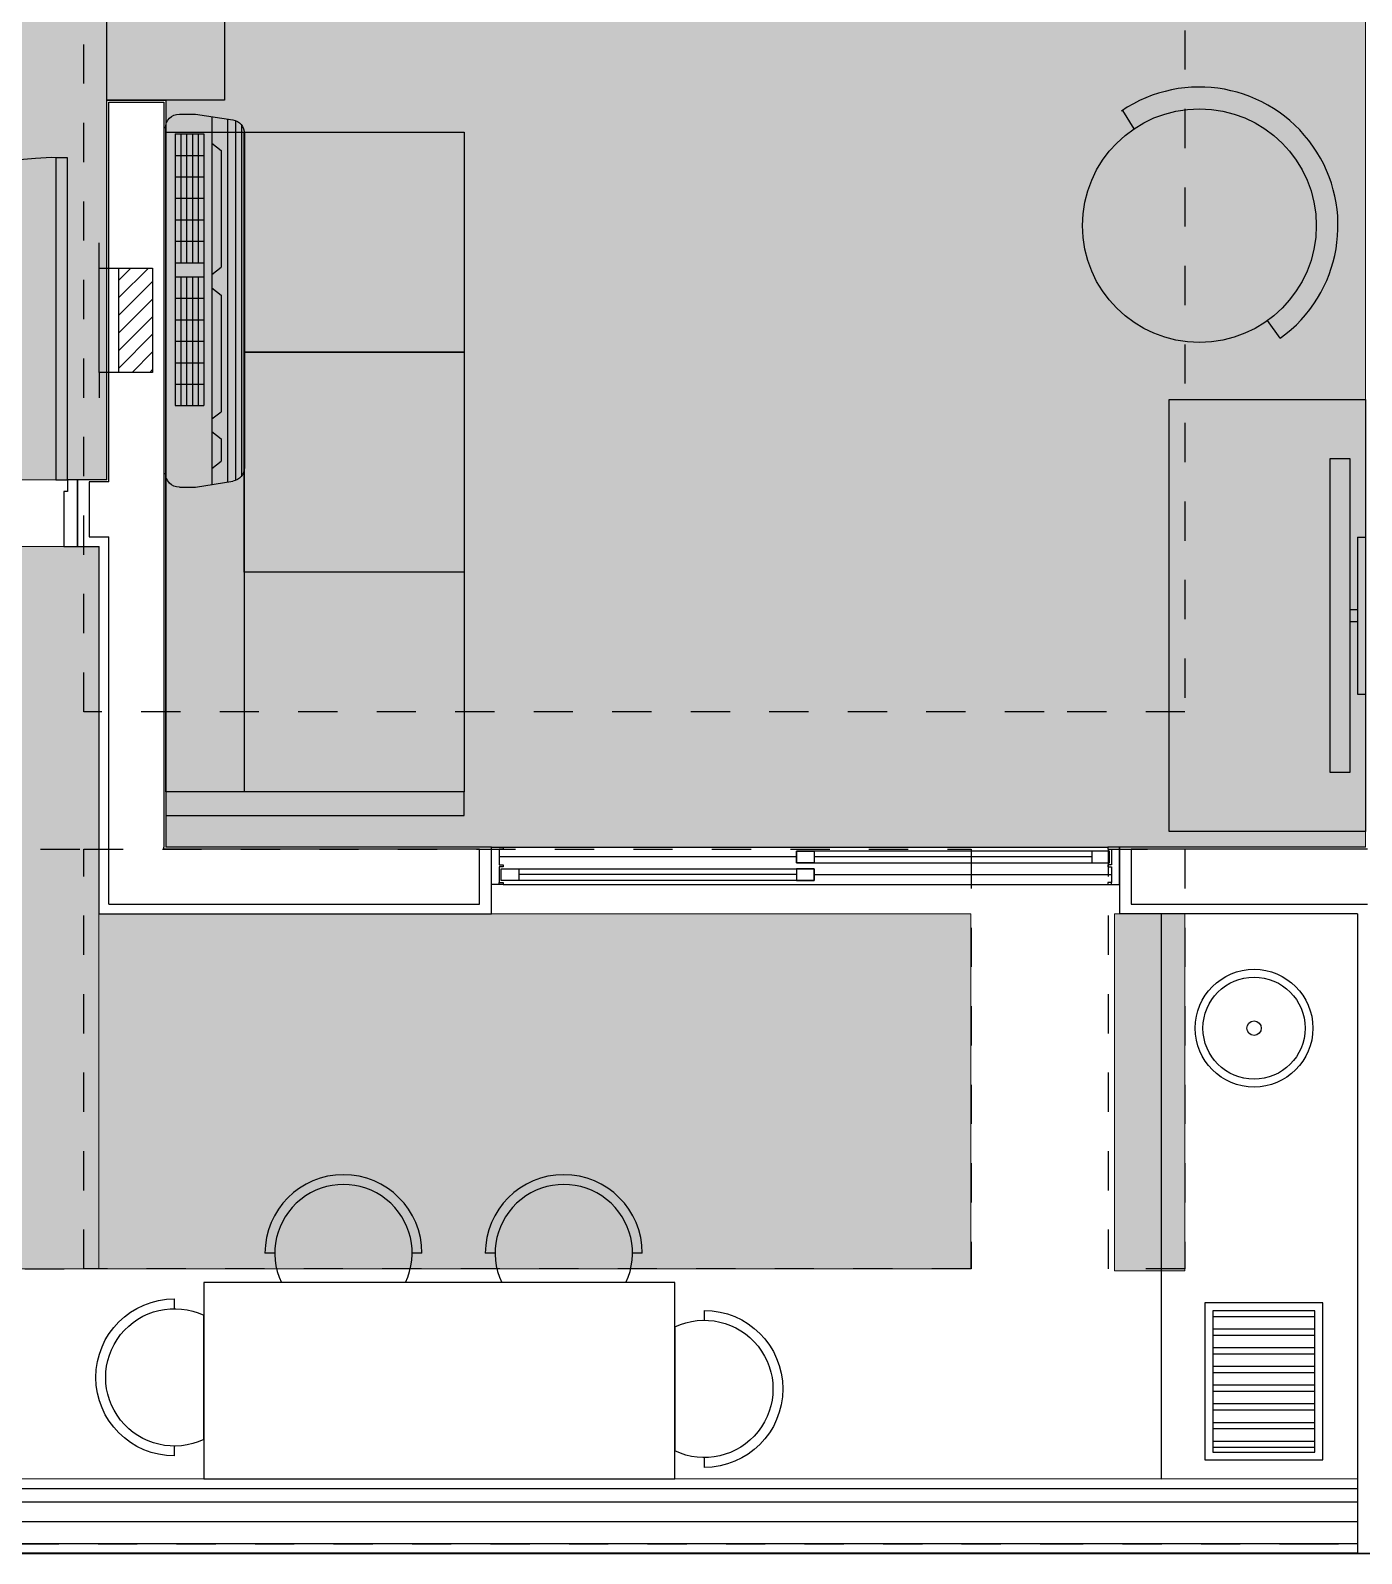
# Model space of a CAD drawing. Header units: metres. Extents: x -154 to 570, y -18 to 184.
# Drawn here: x 27.344 to 30.735, y -3.025 to 0.855 of the extents above; entities that cross this region are included whole.
import ezdxf
from ezdxf.xclip import XClip

# ---------------------------------------------------------------- set-up
doc = ezdxf.new("R2010")
doc.units = ezdxf.units.M
doc.header["$XCLIPFRAME"] = 0
doc.linetypes.add('PUC TORRE B$0$DASHEDX2', pattern=[1.5, 1, -0.5])
doc.linetypes.add('PUC$0$DASHEDX2', pattern=[1.5, 1, -0.5])
for name, color, linetype in [('ARQ-AUX', 7, 'Continuous'), ('ARQ-DIM - EMBASAM', 2, 'Continuous'), ('PUC TORRE B$0$1', 232, 'PUC TORRE B$0$DASHEDX2'), ('PUC$0$06-GGBSTELAP-TIPO-BLA$0$GG-TE0001', 1, 'Continuous'), ('PUC$0$06-GGBSTELAP-TIPO-BLA$0$GG-TE0003', 7, 'Continuous'), ('PUC$0$ARQ-ALV ACAB', 4, 'Continuous'), ('PUC$0$ARQ-ALV OSSO', 5, 'Continuous'), ('PUC$0$ARQ-AUX', 7, 'Continuous'), ('PUC$0$ARQ-AUX1 @ 1', 1, 'Continuous'), ('PUC$0$ARQ-AUX2', 2, 'Continuous'), ('PUC$0$ARQ-CAX @ 1', 1, 'Continuous'), ('PUC$0$ARQ-ENCH', 1, 'Continuous'), ('PUC$0$ARQ-HID', 7, 'Continuous'), ('PUC$0$ARQ-MOB', 7, 'Continuous'), ('PUC$0$ARQ-MOB @ 1', 7, 'Continuous'), ('PUC$0$ARQ-PRJ', 7, 'PUC$0$DASHEDX2'), ('PUC$0$MAUROAMARELO', 162, 'Continuous'), ('terreno + circ vert$0$ARQ-EST', 2, 'Continuous')]:
    doc.layers.add(name, color=color, linetype=linetype)
doc.layers.add('PUC$0$ARQ-FORRO', color=9, linetype='Continuous', lineweight=5)

# ---------------------------------------------------------------- blocks, each defined once
blk = doc.blocks.new('*U1650')
for points in [[(0, 0), (0, 0.8204), (-0.03, 0.8204), (-0.03, 0)], [(0.025, 0), (0, 0), (0, -0.03), (-0.01, -0.03), (-0.01, -0.17), (0.025, -0.17), (0.025, 0)], [(-0.845, 0), (-0.82, 0), (-0.82, -0.03), (-0.81, -0.03), (-0.81, -0.17), (-0.845, -0.17), (-0.845, 0)]]:
    blk.add_lwpolyline(points, close=True)
at = {"layer": 'PUC$0$ARQ-PRJ'}
blk.add_arc((-0.0237, 0.0242), 0.7967, 88.2987, 181.7401, dxfattribs=at)
blk = doc.blocks.new('*U1667')
at = {"color": 0, "linetype": 'ByBlock', "ltscale": 0.5}
for points in [[(0.02, -0.045), (0.03, -0.045), (0.03, -0.05), (0.02, -0.05), (0.02, -0.09), (0.03, -0.09), (0.03, -0.095), (0.02, -0.095), (0.02, -0.09), (0.03, -0.09), (0.03, -0.095), (0, -0.095), (0, 0), (0.03, 0), (0.03, -0.005), (0.02, -0.005), (0.02, -0.045)], [(1.58, -0.045), (1.57, -0.045), (1.57, -0.05), (1.58, -0.05), (1.58, -0.09), (1.57, -0.09), (1.57, -0.095), (1.58, -0.095), (1.58, -0.09), (1.57, -0.09), (1.57, -0.095), (1.6, -0.095), (1.6, 0), (1.57, 0), (1.57, -0.005), (1.58, -0.005), (1.58, -0.045)], [(0.025, -0.01), (0.07, -0.01), (0.07, -0.04), (0.025, -0.04)], [(0.8225, -0.01), (0.7775, -0.01), (0.7775, -0.04), (0.8225, -0.04)], [(0.7775, -0.055), (0.8225, -0.055), (0.8225, -0.085), (0.7775, -0.085)], [(1.575, -0.055), (1.53, -0.055), (1.53, -0.085), (1.575, -0.085)]]:
    blk.add_lwpolyline(points, close=True, dxfattribs=at)
at = {"color": 8, "linetype": 'ByBlock', "ltscale": 0.5}
for points in [[(1.57, 0), (0.03, 0)], [(0.8225, -0.025), (1.58, -0.025)], [(0.7775, -0.07), (0.02, -0.07)], [(1.57, -0.095), (0.03, -0.095)]]:
    blk.add_lwpolyline(points, dxfattribs=at)
at = {"color": 7, "linetype": 'ByBlock', "ltscale": 0.5}
for points in [[(0.8225, -0.01), (0.8225, -0.04), (0.025, -0.04), (0.025, -0.01)], [(0.7775, -0.055), (0.7775, -0.085), (1.575, -0.085), (1.575, -0.055)]]:
    blk.add_lwpolyline(points, close=True, dxfattribs=at)
for points in [[(0.07, -0.025), (0.7775, -0.025)], [(0.8225, -0.07), (1.53, -0.07)]]:
    blk.add_lwpolyline(points, dxfattribs=at)
blk = doc.blocks.new('PUC$0$planta tipo 5 puc')
at = {"layer": 'PUC$0$ARQ-ALV ACAB'}
for p, q in [((-30.8167, 3.0245, 0), (-34.8167, 3.0243, 0)), ((-34.8167, 2.8343, 0), (-30.8167, 2.8346, 0))]:
    blk.add_line(p, q, dxfattribs=at)
at = {"layer": 'PUC$0$ARQ-ALV ACAB', "elevation": 0}
for points in [[(-30.8167, 1.975), (-30.8167, 2.8346), (-30.8167, 2.8346), (-30.8167, 3.0245), (-30.4167, 3.0243), (-30.4167, 2.7547), (-30.2132, 2.7548), (-30.2132, 2.5748), (-30.3267, 2.5748)], [(-30.8167, 1.396), (-30.8167, 1.975)], [(-30.8167, 1.975), (-30.8167, 1.975)], [(-34.0229, 1.3958), (-34.0229, 0.46)], [(-34.0229, 1.3958), (-33.0234, 1.3958), (-33.0234, 1.2258), (-33.8529, 1.2258), (-33.8529, 1.2258)], [(-30.8167, 1.396), (-31.4234, 1.3958)], [(-30.7967, 1.2258), (-31.4234, 1.2258), (-31.4234, 1.3958)], [(-34.0029, 0.29), (-34.0029, -0.6772), (-33.8529, -0.6772), (-33.8529, 1.2258)], [(-34.0029, 0.29), (-34.0263, 0.29), (-34.0263, 0.29), (-34.0263, 0.29), (-34.0779, 0.29), (-34.0779, 0.46), (-34.0229, 0.46)]]:
    blk.add_lwpolyline(points, dxfattribs=at)
at = {"layer": 'PUC$0$ARQ-ALV OSSO', "elevation": 0}
for points in [[(-33.9979, 1.3708), (-33.9979, 0.435)], [(-33.9979, 1.3708), (-33.0534, 1.3708), (-33.0534, 1.2308), (-33.8579, 1.2308), (-33.8579, 1.2259)], [(-30.7917, 1.2308), (-31.3934, 1.2308), (-31.3934, 1.3708), (-30.7917, 1.371)], [(-33.9979, 0.295), (-33.9979, -0.6722), (-33.8579, -0.6722), (-33.8579, 1.2258)], [(-33.9979, 0.295), (-34.0263, 0.295), (-34.0479, 0.295), (-34.0479, 0.435), (-33.9979, 0.435)]]:
    blk.add_lwpolyline(points, dxfattribs=at)
at = {"layer": 'PUC$0$ARQ-AUX', "elevation": 0}
for points in [[(-34.8167, 2.9993), (-30.8167, 2.9993)], [(-34.8167, 2.8593), (-30.8167, 2.8593)]]:
    blk.add_lwpolyline(points, dxfattribs=at)
at = {"layer": 'PUC$0$ARQ-AUX2', "elevation": 0}
for points in [[(-30.8167, 2.9445), (-34.8167, 2.9443)], [(-30.8167, 2.8945), (-34.8167, 2.8943)]]:
    blk.add_lwpolyline(points, dxfattribs=at)
at = {"layer": 'PUC$0$ARQ-AUX1 @ 1', "rotation": 180}
blk.add_blockref('*U1667', (-31.4234, 1.2258, 0), dxfattribs=at)
at = {"layer": 'PUC$0$ARQ-CAX @ 1', "xscale": -1, "rotation": 180}
blk.add_blockref('*U1650', (-34.1029, 0.29, 0), dxfattribs=at)
blk = doc.blocks.new('PUC$0$ARQ-LAY-SOF')
at = {"layer": 'PUC$0$ARQ-MOB'}
for points in [[(0.2, 1.74), (0.2, 0.06), (0, 0.06), (0, 1.74)], [(0.76, 1.74), (0.76, 0.06), (0, 0.06), (0, 1.74)], [(0.76, 1.74), (0.76, 1.18), (0.2, 1.18), (0.2, 1.74)], [(0.76, 1.18), (0.76, 0.62), (0.2, 0.62), (0.2, 1.18)], [(0.76, 0), (0.76, 0.06), (0, 0.06), (0, 0)]]:
    blk.add_lwpolyline(points, close=True, dxfattribs=at)
blk = doc.blocks.new('PUC$0$BCO')
at = {"layer": 'PUC$0$ARQ-MOB'}
blk.add_line((-0.1581, 0), (0.1581, 0), dxfattribs=at)
for points in [[(-0.2, -0.075), (-0.175, -0.075)], [(0.175, -0.075), (0.2, -0.075)]]:
    blk.add_lwpolyline(points, dxfattribs=at)
for radius, start, end in [(0.175, 154.6231, 25.3769), (0.2, 180, 0)]:
    blk.add_arc((0, -0.075), radius, start, end, dxfattribs=at)
blk = doc.blocks.new('PUC$0$ARQ_LAY_CAD_RED')
at = {"layer": 'PUC$0$ARQ-MOB'}
for p, q in [((-0.0123, 0.3527), (-0.0104, 0.2975)), ((0, -0.353), (0.0019, -0.2977))]:
    blk.add_line(p, q, dxfattribs=at)
blk.add_circle((0, 0), 0.2977, dxfattribs=at)
blk.add_arc((0, 0), 0.353, 91.9974, 270.5825, dxfattribs=at)
blk = doc.blocks.new('*U1704')
for p, q in [((-0.2, -0.02), (-0.2, 0)), ((0.2, -0.02), (0.2, 0)), ((-0.015, -0.04), (-0.015, -0.02)), ((0.015, -0.04), (0.015, -0.02))]:
    blk.add_line(p, q)
for points in [[(0.2, 0), (-0.2, 0)], [(0.2, -0.02), (-0.2, -0.02)]]:
    blk.add_lwpolyline(points)
blk.add_lwpolyline([(-0.4, -0.09), (0.4, -0.09), (0.4, -0.04), (-0.4, -0.04)], close=True)
blk = doc.blocks.new('PUC$0$layout puc 5')
at = {"layer": 'PUC$0$ARQ-MOB'}
h = blk.add_hatch(dxfattribs=at)
h.set_pattern_fill('ANSI32', color=256, scale=0.005, angle=225)
h.set_pattern_definition([(180, (197.1873, -15.327347), (-3e-18, -0.047625), []), (180, (197.171424, -15.31147), (-3e-18, -0.047625), [])])
h.paths.add_polyline_path([(-5.749, -0.1813), (-5.749, 0.1787), (-6.009, 0.1787), (-6.009, -0.1813)])
at = {"layer": 'PUC$0$ARQ-MOB', "elevation": 0}
for points in [[(-8.5262, 3.2624), (-8.8262, 3.2624), (-8.8262, 4.1124), (-8.5262, 4.1124)], [(-5.62, 1.3994), (-6.12, 1.3994), (-6.12, 2.4994), (-5.62, 2.4994)], [(-7.3793, -0.2499), (-7.3793, 0.2501), (-8.5793, 0.2501), (-8.5793, -0.2499)], [(-5.729, -0.2013), (-5.729, 0.1987), (-6.029, 0.1987), (-6.029, -0.2013)], [(-5.749, -0.1813), (-5.749, 0.1787), (-6.009, 0.1787), (-6.009, -0.1813)]]:
    blk.add_lwpolyline(points, close=True, dxfattribs=at)
blk.add_lwpolyline([(-5.64, 0.6101), (-5.64, -0.25), (-6.1399, -0.2501), (-6.14, 1.1894)], dxfattribs=at)
at = {"layer": 'PUC$0$ARQ-MOB'}
for radius in [0.15, 0.13, 0.0184]:
    blk.add_circle((-5.9039, 0.8983, 0), radius, dxfattribs=at)
at = {"layer": 'PUC$0$ARQ-MOB', "color": 7, "rotation": 213.6900675259782}
blk.add_blockref('PUC$0$ARQ_LAY_CAD_RED', (-6.043, 2.9426, 0), dxfattribs=at)
at = {"layer": 'PUC$0$ARQ-MOB'}
blk.add_blockref('PUC$0$ARQ-LAY-SOF', (-8.6762, 1.4403, 0), dxfattribs=at)
at = {"layer": 'PUC$0$ARQ-MOB', "rotation": 180}
for p in [(-8.2235, 0.2501, 0), (-7.6622, 0.2501, 0)]:
    blk.add_blockref('PUC$0$BCO', p, dxfattribs=at)
at = {"layer": 'PUC$0$ARQ-MOB'}
for p, xscale, rotation in [((-8.5793, 0.0088, 0), -1, 270), ((-7.3793, -0.0206, 0), -1.000000000000001, 90)]:
    blk.add_blockref('PUC$0$BCO', p, dxfattribs=dict(at, xscale=xscale, rotation=rotation))
at = {"layer": 'PUC$0$ARQ-MOB @ 1', "xscale": -1, "rotation": 270}
blk.add_blockref('*U1704', (-5.62, 1.9494, 0), dxfattribs=at)
blk = doc.blocks.new('PUC$0$06-GGBSTELAP-TIPO-BLA$0$GG-CP-10-50')
at = {"layer": 'PUC$0$06-GGBSTELAP-TIPO-BLA$0$GG-TE0001'}
h = blk.add_hatch(dxfattribs=at)
h.set_pattern_fill('ANSI31', color=256, scale=0.01, angle=90, style=0)
h.set_pattern_definition([(135, (-15411.20236, 5775.561818), (-0.0224506403, -0.0224506403), [])])
h.paths.add_polyline_path([(0.133, -0.0862), (0.133, 0), (-0.133, 0), (-0.133, -0.0862)])
at = {"layer": 'PUC$0$06-GGBSTELAP-TIPO-BLA$0$GG-TE0003'}
for p, q in [((-0.133, 0.0502), (-0.1977, 0.0502)), ((0.133, 0.0502), (0.1977, 0.0502)), ((-0.133, 0), (0.133, 0))]:
    blk.add_line(p, q, dxfattribs=at)
blk.add_lwpolyline([(-0.133, -0.0862), (-0.133, 0.0502), (0.133, 0.0502), (0.133, -0.0862)], close=True, dxfattribs=at)
blk = doc.blocks.new('PUC$0$06-GGBSTELAP-TIPO-BLA$0$PONTOS AP3')
at = {"layer": 'PUC$0$06-GGBSTELAP-TIPO-BLA$0$GG-TE0003', "rotation": 180}
blk.add_blockref('PUC$0$06-GGBSTELAP-TIPO-BLA$0$GG-CP-10-50', (25.3624, 3.113, 0), dxfattribs=at)
blk = doc.blocks.new('PUC$0$pl forro 5')
at = {"layer": 'PUC$0$ARQ-FORRO'}
h = blk.add_hatch(color=256, dxfattribs=at)
h.dxf.hatch_style = 1
h.paths.add_polyline_path([(1.9738, -0.9358), (5.03, -0.9358), (5.03, 3.85), (0.8912, 3.85), (0.8912, 2.595), (0, 2.595), (0, 0), (1.8238, 0), (1.8238, 0.9672), (1.9738, 0.9672)])
h = blk.add_hatch(color=256, dxfattribs=at)
h.dxf.hatch_style = 1
h.paths.add_polyline_path([(0.7003, -0.4858), (0.7003, -0.17), (1.8037, -0.17), (1.8037, -2.0101), (0.9539, -2.0101), (0.9539, -2.5443), (0.01, -2.5443), (0.01, -0.4858)])
h.paths.add_polyline_path([(4.0251, -2.0101), (1.8037, -2.0101), (1.8037, -1.1058), (4.0251, -1.1058)])
h.paths.add_polyline_path([(4.3903, -2.0147), (4.5701, -2.0147), (4.5701, -1.1058), (4.3903, -1.1058)])
h.paths.add_polyline_path([(0.0609, -1.344), (0.3109, -1.344), (0.3109, -1.644), (0.0609, -1.644)], flags=16)
at = {"layer": 'PUC$0$ARQ-FORRO', "elevation": 0}
for points in [[(1.9738, -0.9358), (5.03, -0.9358), (5.03, 3.85), (0.8912, 3.85), (0.8912, 2.595), (0, 2.595), (0, 0), (1.8238, 0), (1.8238, 0.9672), (1.9738, 0.9672)], [(0.7003, -0.4858), (0.7003, -0.17), (1.8037, -0.17), (1.8037, -2.0101), (0.9539, -2.0101), (0.9539, -2.5443), (0.01, -2.5443), (0.01, -0.4858)], [(4.0251, -2.0101), (1.8037, -2.0101), (1.8037, -1.1058), (4.0251, -1.1058)], [(4.3903, -2.0147), (4.5701, -2.0147), (4.5701, -1.1058), (4.3903, -1.1058)]]:
    blk.add_lwpolyline(points, close=True, dxfattribs=at)
blk = doc.blocks.new('PUC$0$Q2')
at = {"layer": 'PUC$0$MAUROAMARELO'}
for p, q in [((244.1482, -387.1027), (243.2551, -387.1027)), ((244.127, -387.0957), (243.2763, -387.0957)), ((243.2266, -387.22), (243.2413, -387.125)), ((244.1641, -387.1387), (243.239, -387.1387)), ((244.1601, -387.1183), (243.2432, -387.1183)), ((243.274, -387.1785), (243.2923, -387.1547)), ((243.3497, -387.1547), (243.2923, -387.1547)), ((243.368, -387.1785), (243.3497, -387.1547)), ((243.4003, -387.1785), (243.4186, -387.1547)), ((243.7159, -387.1547), (243.4186, -387.1547)), ((243.7342, -387.1785), (243.7159, -387.1547)), ((243.7684, -387.1785), (243.7867, -387.1547)), ((244.0841, -387.1547), (243.7867, -387.1547)), ((244.1024, -387.1785), (244.0841, -387.1547)), ((244.1766, -387.22), (244.162, -387.125)), ((244.1703, -387.1785), (243.2323, -387.1785)), ((243.2266, -387.2614), (243.2266, -387.22)), ((243.798, -387.1987), (243.4341, -387.1987)), ((243.4341, -387.2718), (243.4341, -387.1987)), ((243.5968, -387.2135), (243.4341, -387.2135)), ((243.5968, -387.2283), (243.4341, -387.2283)), ((243.4888, -387.2718), (243.4888, -387.1987)), ((243.5435, -387.2718), (243.5435, -387.1987)), ((243.6599, -387.2135), (243.5968, -387.2135)), ((243.6599, -387.2283), (243.5968, -387.2283)), ((243.5983, -387.2718), (243.5983, -387.1987)), ((243.653, -387.2718), (243.653, -387.1987)), ((243.723, -387.2135), (243.6599, -387.2135)), ((243.723, -387.2283), (243.6599, -387.2283)), ((243.7077, -387.2718), (243.7077, -387.1987)), ((243.7624, -387.2135), (243.723, -387.2135)), ((243.7624, -387.2283), (243.723, -387.2283)), ((243.7624, -387.2718), (243.7624, -387.1987)), ((243.798, -387.2718), (243.798, -387.1987)), ((244.1264, -387.1987), (243.798, -387.1987)), ((243.906, -387.2135), (243.798, -387.2135)), ((243.906, -387.2283), (243.798, -387.2283)), ((243.8527, -387.2718), (243.8527, -387.1987)), ((243.9691, -387.2135), (243.906, -387.2135)), ((243.9691, -387.2283), (243.906, -387.2283)), ((243.9074, -387.2718), (243.9074, -387.1987)), ((243.9622, -387.2718), (243.9622, -387.1987)), ((244.0322, -387.2135), (243.9691, -387.2135)), ((244.0322, -387.2283), (243.9691, -387.2283)), ((244.0169, -387.2718), (244.0169, -387.1987)), ((244.1264, -387.2135), (244.0322, -387.2135)), ((244.1264, -387.2283), (244.0322, -387.2283)), ((244.0716, -387.2718), (244.0716, -387.1987)), ((244.1264, -387.2718), (244.1264, -387.1987)), ((244.1766, -387.2614), (244.1766, -387.22)), ((243.5968, -387.2431), (243.4341, -387.2431)), ((243.5968, -387.2578), (243.4341, -387.2578)), ((243.798, -387.2718), (243.4341, -387.2718)), ((243.6599, -387.2431), (243.5968, -387.2431)), ((243.6599, -387.2578), (243.5968, -387.2578)), ((243.723, -387.2431), (243.6599, -387.2431)), ((243.723, -387.2578), (243.6599, -387.2578)), ((243.7624, -387.2431), (243.723, -387.2431)), ((243.7624, -387.2578), (243.723, -387.2578)), ((243.906, -387.2431), (243.798, -387.2431)), ((243.906, -387.2578), (243.798, -387.2578)), ((244.1264, -387.2718), (243.798, -387.2718)), ((243.9691, -387.2431), (243.906, -387.2431)), ((243.9691, -387.2578), (243.906, -387.2578)), ((244.0322, -387.2431), (243.9691, -387.2431)), ((244.0322, -387.2578), (243.9691, -387.2578)), ((244.1264, -387.2431), (244.0322, -387.2431)), ((244.1264, -387.2578), (244.0322, -387.2578)), ((244.1411, -387.2969), (243.2621, -387.2969))]:
    blk.add_line(p, q, dxfattribs=at)
for centre, start, end in [((243.2763, -387.1312), 90, 170), ((244.127, -387.1312), 10, 90), ((243.2621, -387.2614), 180, 270), ((244.1411, -387.2614), 270, 0)]:
    blk.add_arc(centre, 0.0355, start, end, dxfattribs=at)
blk = doc.blocks.new('PUC$0$A$C4d0191d3')
at = {"layer": 'PUC$0$MAUROAMARELO', "xscale": -1, "rotation": 270}
blk.add_blockref('PUC$0$Q2', (389.2598, -240.7009), dxfattribs=at)
blk = doc.blocks.new('PUC')
at = {"rotation": 270}
blk.add_blockref('PUC$0$06-GGBSTELAP-TIPO-BLA$0$PONTOS AP3', (24.4562, 25.4788, 0), dxfattribs=at)
at = {"layer": 'PUC$0$ARQ-ENCH'}
blk.add_blockref('PUC$0$A$C4d0191d3', (25.725, -2.8342, 0), dxfattribs=at)
at = {"layer": 'PUC$0$ARQ-FORRO'}
blk.add_blockref('PUC$0$pl forro 5', (25.715, -0.2899, 0), dxfattribs=at)
at = {"layer": 'PUC$0$ARQ-HID', "xscale": -1, "rotation": 180}
blk.add_blockref('PUC$0$planta tipo 5 puc', (61.5417, 0.0001, 0), dxfattribs=at)
at = {"layer": 'PUC$0$ARQ-MOB', "color": 6}
blk.add_blockref('PUC$0$layout puc 5', (36.365, -2.5851, 0), dxfattribs=at)
blk = doc.blocks.new('PUC TORRE B$0$est-lo-07-6sb-r00')
at = {"layer": 'PUC TORRE B$0$1'}
for p, q in [((3028.508629, 285.500177), (3028.508629, -88.075275)), ((2748.007338, -88.075275), (2748.007338, 188.4241)), ((2748.007338, -88.075275), (2748.007338, -84.572559)), ((2992.618591, -88.075275), (2748.007338, -88.075275)), ((3028.508629, -88.075275), (2992.618591, -88.075275)), ((2737.007338, -123.076524), (2748.007338, -123.076524)), ((2713.007338, -229.999844), (2748.007338, -229.999844))]:
    blk.add_line(p, q, dxfattribs=at)
for points in [[(2748.007338, -229.999844), (2748.007338, -123.076524)], [(2748.007338, -123.076524), (2974.010604, -123.076524)], [(2974.010604, -123.076524), (2974.010604, -229.999844)], [(3009.010604, -123.076524), (3028.508629, -123.076524)], [(3009.010604, -229.999844), (3009.010604, -123.076524)], [(3028.508629, -123.076524), (3028.508629, -229.999844)], [(2974.010604, -229.999844), (2748.007338, -229.999844)], [(3028.508629, -229.999844), (3009.010604, -229.999844)], [(2731.616889, -299.999844), (2992.618591, -299.999844)], [(2992.618591, -299.999844), (3057.618528, -299.999844)], [(3057.618528, -299.999844), (3075.003309, -299.999844)]]:
    blk.add_lwpolyline(points, dxfattribs=at)
blk = doc.blocks.new('PUC TORRE B')
at = {"linetype": 'Continuous', "xscale": 0.01, "yscale": 0.01, "zscale": 0.01}
blk.add_blockref('PUC TORRE B$0$est-lo-07-6sb-r00', (0, 0), dxfattribs=at)
blk.add_blockref('PUC', (0, 0))
blk = doc.blocks.new('terreno + circ vert')
at = {"layer": 'Defpoints'}
blk.add_lwpolyline([(45.0315, 1.1617, 0.011807), (45.0465, 1.811), (45.1211, 8.4606), (42.945, 9.4812), (35.5548, 12.9472), (27.5061, 16.8929), (22.1014, 19.5405), (15.0017, 23.0148), (8.3251, 26.282), (0.4895, 30.0914), (-5.8932, 33.2362), (-11.2422, 35.8718), (-77.2068, 8.3436), (-72.4625, -3.025), (39.7459, -3.025), (40.5292, -3.025, 0.392534)], format="xyb", close=True, dxfattribs=at)
at = {"layer": 'terreno + circ vert$0$ARQ-EST', "color": 102}
blk.add_lwpolyline([(45.0315, 1.1617, 0.011807), (45.0465, 1.811), (45.1211, 8.4606), (42.945, 9.4812), (35.5548, 12.9472), (27.5061, 16.8929), (22.1014, 19.5405), (15.0017, 23.0148), (8.3251, 26.282), (0.4895, 30.0914), (-5.8932, 33.2362), (-11.2422, 35.8718), (-77.2068, 8.3436), (-72.4625, -3.025), (39.7459, -3.025), (40.5291, -3.025, 0.392527), (45.0315, 1.1617)], format="xyb", dxfattribs=at)

msp = doc.modelspace()

# ---------------------------------------------------------------- block references
at = {"layer": 'ARQ-AUX'}
ref = msp.add_blockref('PUC TORRE B', (0, 0), dxfattribs=at)
XClip(ref).set_block_clipping_path([(-22.1257387469, -3.8879528525), (38.8233554118, 13.297728756)])
at = {"layer": 'ARQ-DIM - EMBASAM'}
msp.add_blockref('terreno + circ vert', (0, 0), dxfattribs=at)

doc.saveas('drawing.dxf')
